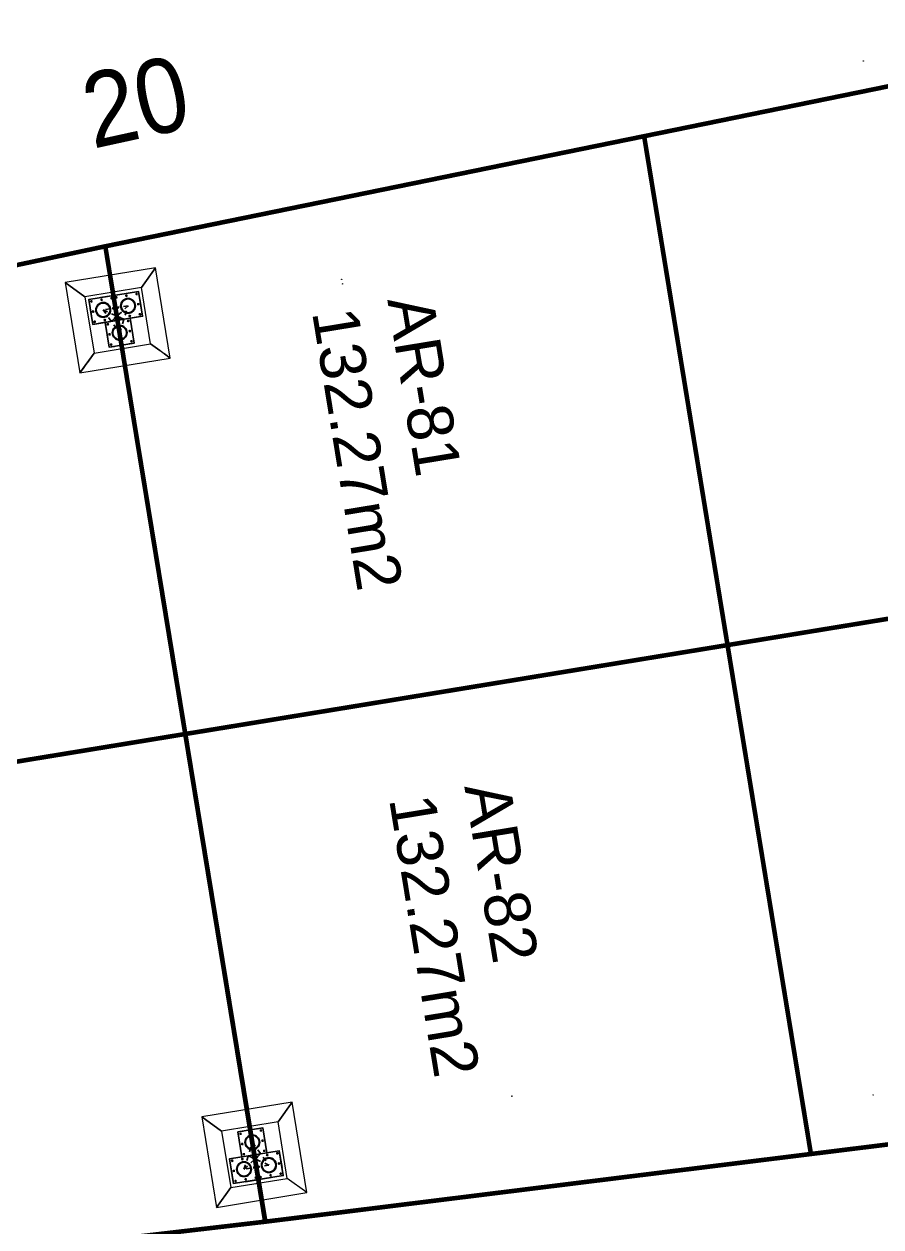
# Model space of a CAD drawing. Header units: metres. Extents: x 2 to 659295185, y -28 to 1124222152.
# Drawn here: x 655505.94 to 655524.65, y 1126416 to 1126442.26 of the extents above; entities that cross this region are included whole.
import ezdxf
from ezdxf.enums import TextEntityAlignment as Align

# ---------------------------------------------------------------- set-up
doc = ezdxf.new("R2010")
doc.units = ezdxf.units.M
doc.header["$MEASUREMENT"] = 0
for name, pattern in [('CCSM_C1_CUERPO EL$0$DASHED', [0.75, 0.5, -0.25]), ('CCSM_XREF ESTRUCTURA15$0$ACAD_ISO10W100', [18, 12, -3, 0, -3]), ('CCSM_XREF ESTRUCTURA15$0$DASHED2', [0.375, 0.25, -0.125]), ('CCSM_XREF ESTRUCTURA15$0$MITTE', [2, 1.25, -0.25, 0.25, -0.25]), ('DASHDOT', [1, 0.5, -0.25, 0, -0.25]), ('DASHED', [0.75, 0.5, -0.25])]:
    doc.linetypes.add(name, pattern=pattern)
doc.layers.get('0').update_dxf_attribs({"linetype": 'CONTINUOUS'})
for name, color, linetype in [('CCSM_C1_CUERPO BJ$0$A-LOCAL ID', 7, 'CONTINUOUS'), ('CCSM_C1_CUERPO BJ$0$ID_Nº LOCAL', 7, 'CONTINUOUS'), ('CCSM_C1_CUERPO D.dwg 19-03-12$0$A-PEDESTAL', 4, 'CONTINUOUS'), ('CCSM_C1_CUERPO EL$0$A-PROYECCIONES', 5, 'CCSM_C1_CUERPO EL$0$DASHED'), ('CCSM_XREF ESTRUCTURA15$0$A_EJES', 8, 'CCSM_XREF ESTRUCTURA15$0$ACAD_ISO10W100'), ('CCSM_XREF ESTRUCTURA15$0$A_PLANCHAS BASE', 57, 'CONTINUOUS'), ('CCSM_XREF ESTRUCTURA15$0$A_PROYECCION', 8, 'CCSM_XREF ESTRUCTURA15$0$DASHED2'), ('CCSM_XREF ESTRUCTURA15$0$PS_MIDLINE', 1, 'CCSM_XREF ESTRUCTURA15$0$MITTE'), ('CCSM_XREF ESTRUCTURA15$0$PS_SOLID', 2, 'CONTINUOUS'), ('CCSM_XREF ESTRUCTURA15$0$txt100', 2, 'CONTINUOUS'), ('CCSM_XREF KIOSKOSE$0$Kiosco General', 154, 'CONTINUOUS')]:
    doc.layers.add(name, color=color, linetype=linetype)
doc.layers.add('LOCALES ASIGNADOS', color=41, linetype='DASHDOT', lineweight=0)
doc.layers.add('PTO DE UNIÓN', color=57, linetype='CONTINUOUS', lineweight=50)
doc.styles.add('CCSM_C1_CUERPO BJ$0$ROMANS', font='romans__.ttf')
doc.styles.add('CCSM_C1_CUERPO BJ$0$sigo', font='arial.ttf', dxfattribs={"width": 0.9})
doc.styles.add('CCSM_XREF KIOSKOSE$0$Standard', font='txt')

# ---------------------------------------------------------------- blocks, each defined once
blk = doc.blocks.new('CCSM_XREF ESTRUCTURA15$0$baric')
at = {"layer": 'CCSM_XREF ESTRUCTURA15$0$A_PROYECCION'}
for p, q in [((0, 0), (550, 0)), ((275, -550), (0, 0)), ((0, 0), (412.5, -275)), ((550, 0), (137.5, -275)), ((550, 0), (275, -550))]:
    blk.add_line(p, q, dxfattribs=at)
blk = doc.blocks.new('CCSM_XREF ESTRUCTURA15$0$COLUMNAS D')
at = {"color": 7}
for p, q in [((655509.639, 1126440.585), (655509.728, 1126440.042)), ((655512.986, 1126421.87), (655512.443, 1126421.781)), ((655512.714, 1126421.825), (655512.803, 1126421.283))]:
    blk.add_line(p, q, dxfattribs=at)
for points in [[(655509.097, 1126440.496), (655510.182, 1126440.674), (655510.271, 1126440.131), (655510, 1126440.087), (655510.089, 1126439.544), (655509.546, 1126439.455), (655509.457, 1126439.998), (655509.186, 1126439.953), (655509.097, 1126440.496), (655510.182, 1126440.674)], [(655513.257, 1126421.914), (655513.346, 1126421.371), (655512.261, 1126421.194), (655512.172, 1126421.736), (655512.443, 1126421.781), (655512.354, 1126422.324), (655512.897, 1126422.413), (655512.986, 1126421.87), (655513.257, 1126421.914)]]:
    blk.add_lwpolyline(points, dxfattribs=at)
at = {"layer": 'CCSM_XREF ESTRUCTURA15$0$A_EJES'}
for p, q in [((655509.621, 1126440.531, 0), (655509.575, 1126440.524, 0)), ((655509.602, 1126440.504, 0), (655509.594, 1126440.551, 0)), ((655509.72, 1126440.547, 0), (655509.674, 1126440.54, 0)), ((655509.701, 1126440.52, 0), (655509.693, 1126440.567, 0)), ((655509.214, 1126440.236, 0), (655509.167, 1126440.229, 0)), ((655509.194, 1126440.209, 0), (655509.187, 1126440.256, 0)), ((655509.658, 1126440.309, 0), (655509.611, 1126440.302, 0)), ((655509.638, 1126440.282, 0), (655509.631, 1126440.329, 0)), ((655509.756, 1126440.325, 0), (655509.71, 1126440.318, 0)), ((655509.737, 1126440.298, 0), (655509.729, 1126440.345, 0)), ((655510.201, 1126440.398, 0), (655510.154, 1126440.391, 0)), ((655510.181, 1126440.371, 0), (655510.174, 1126440.418, 0)), ((655509.25, 1126440.014, 0), (655509.204, 1126440.007, 0)), ((655509.231, 1126439.987, 0), (655509.223, 1126440.034, 0)), ((655509.472, 1126440.051, 0), (655509.426, 1126440.043, 0)), ((655509.453, 1126440.024, 0), (655509.445, 1126440.07, 0)), ((655509.538, 1126439.96, 0), (655509.491, 1126439.953, 0)), ((655509.518, 1126439.933, 0), (655509.511, 1126439.98, 0)), ((655509.694, 1126440.087, 0), (655509.648, 1126440.08, 0)), ((655509.675, 1126440.06, 0), (655509.667, 1126440.107, 0)), ((655509.76, 1126439.997, 0), (655509.713, 1126439.989, 0)), ((655509.74, 1126439.97, 0), (655509.733, 1126440.016, 0)), ((655509.793, 1126440.103, 0), (655509.746, 1126440.096, 0)), ((655509.773, 1126440.076, 0), (655509.766, 1126440.123, 0)), ((655509.982, 1126440.033, 0), (655509.935, 1126440.025, 0)), ((655509.962, 1126440.006, 0), (655509.955, 1126440.052, 0)), ((655510.015, 1126440.14, 0), (655509.969, 1126440.132, 0)), ((655509.996, 1126440.113, 0), (655509.988, 1126440.159, 0)), ((655510.237, 1126440.176, 0), (655510.191, 1126440.169, 0)), ((655510.218, 1126440.149, 0), (655510.21, 1126440.196, 0)), ((655509.574, 1126439.738, 0), (655509.528, 1126439.731, 0)), ((655509.555, 1126439.711, 0), (655509.547, 1126439.758, 0)), ((655510.018, 1126439.811, 0), (655509.972, 1126439.803, 0)), ((655509.999, 1126439.784, 0), (655509.991, 1126439.83, 0)), ((655509.61, 1126439.516, 0), (655509.564, 1126439.509, 0)), ((655509.591, 1126439.489, 0), (655509.583, 1126439.536, 0)), ((655510.055, 1126439.589, 0), (655510.008, 1126439.581, 0)), ((655510.035, 1126439.562, 0), (655510.028, 1126439.608, 0)), ((655512.852, 1126422.378, 0), (655512.859, 1126422.332, 0)), ((655512.435, 1126422.286, 0), (655512.388, 1126422.278, 0)), ((655512.408, 1126422.305, 0), (655512.415, 1126422.259, 0)), ((655512.879, 1126422.359, 0), (655512.832, 1126422.351, 0)), ((655512.915, 1126422.137, 0), (655512.869, 1126422.129, 0)), ((655512.888, 1126422.156, 0), (655512.896, 1126422.11, 0)), ((655512.471, 1126422.064, 0), (655512.425, 1126422.056, 0)), ((655512.444, 1126422.083, 0), (655512.452, 1126422.037, 0)), ((655512.507, 1126421.842, 0), (655512.461, 1126421.834, 0)), ((655512.48, 1126421.861, 0), (655512.488, 1126421.815, 0)), ((655512.729, 1126421.878, 0), (655512.683, 1126421.871, 0)), ((655512.702, 1126421.898, 0), (655512.71, 1126421.851, 0)), ((655512.951, 1126421.915, 0), (655512.905, 1126421.907, 0)), ((655512.924, 1126421.934, 0), (655512.932, 1126421.888, 0)), ((655512.99, 1126421.844, 0), (655512.998, 1126421.797, 0)), ((655513.239, 1126421.861, 0), (655513.193, 1126421.853, 0)), ((655513.212, 1126421.88, 0), (655513.22, 1126421.834, 0)), ((655512.252, 1126421.699, 0), (655512.206, 1126421.691, 0)), ((655512.225, 1126421.718, 0), (655512.233, 1126421.672, 0)), ((655512.474, 1126421.735, 0), (655512.428, 1126421.728, 0)), ((655512.447, 1126421.755, 0), (655512.455, 1126421.708, 0)), ((655512.696, 1126421.772, 0), (655512.65, 1126421.764, 0)), ((655512.669, 1126421.791, 0), (655512.677, 1126421.745, 0)), ((655512.795, 1126421.788, 0), (655512.749, 1126421.78, 0)), ((655512.768, 1126421.807, 0), (655512.776, 1126421.761, 0)), ((655512.804, 1126421.585, 0), (655512.812, 1126421.539, 0)), ((655513.017, 1126421.824, 0), (655512.971, 1126421.817, 0)), ((655513.275, 1126421.639, 0), (655513.229, 1126421.631, 0)), ((655513.248, 1126421.658, 0), (655513.256, 1126421.612, 0)), ((655512.289, 1126421.477, 0), (655512.242, 1126421.469, 0)), ((655512.262, 1126421.496, 0), (655512.269, 1126421.45, 0)), ((655512.733, 1126421.55, 0), (655512.686, 1126421.542, 0)), ((655512.706, 1126421.569, 0), (655512.713, 1126421.523, 0)), ((655512.769, 1126421.328, 0), (655512.723, 1126421.32, 0)), ((655512.742, 1126421.347, 0), (655512.75, 1126421.301, 0)), ((655512.831, 1126421.566, 0), (655512.785, 1126421.558, 0)), ((655512.868, 1126421.344, 0), (655512.821, 1126421.336, 0)), ((655512.841, 1126421.363, 0), (655512.848, 1126421.317, 0))]:
    blk.add_line(p, q, dxfattribs=at)
at = {"layer": 'CCSM_XREF ESTRUCTURA15$0$A_PLANCHAS BASE'}
for p, q in [((655509.913, 1126440.63), (655509.355, 1126440.538)), ((655509.728, 1126440.042), (655509.639, 1126440.585)), ((655509.639, 1126440.585), (655509.728, 1126440.042)), ((655510.271, 1126440.131), (655510.21, 1126440.502)), ((655509.127, 1126440.309), (655509.186, 1126439.953)), ((655510.271, 1126440.131), (655509.186, 1126439.953)), ((655509.457, 1126439.998), (655509.546, 1126439.455)), ((655510.089, 1126439.544), (655510, 1126440.087)), ((655509.546, 1126439.455), (655509.658, 1126439.473)), ((655509.977, 1126439.525), (655510.089, 1126439.544)), ((655512.785, 1126422.394), (655512.897, 1126422.413)), ((655512.897, 1126422.413), (655512.986, 1126421.87)), ((655512.354, 1126422.324), (655512.466, 1126422.342)), ((655512.443, 1126421.781), (655512.354, 1126422.324)), ((655513.257, 1126421.914), (655512.172, 1126421.736)), ((655513.257, 1126421.914), (655513.318, 1126421.543)), ((655512.23, 1126421.38), (655512.172, 1126421.736)), ((655512.714, 1126421.825), (655512.803, 1126421.283)), ((655512.803, 1126421.283), (655512.714, 1126421.825)), ((655513.077, 1126421.327), (655512.519, 1126421.236))]:
    blk.add_line(p, q, dxfattribs=at)
at = {"layer": 'CCSM_XREF ESTRUCTURA15$0$A_PLANCHAS BASE', "extrusion": (0, 0, -1)}
for centre in [(-655509.598, 1126440.527), (-655509.697, 1126440.544), (-655509.191, 1126440.233), (-655509.635, 1126440.305), (-655509.733, 1126440.322), (-655510.177, 1126440.394), (-655509.227, 1126440.011), (-655509.449, 1126440.047), (-655509.514, 1126439.956), (-655509.671, 1126440.083), (-655509.737, 1126439.993), (-655509.77, 1126440.1), (-655509.959, 1126440.029), (-655509.992, 1126440.136), (-655510.214, 1126440.172), (-655509.551, 1126439.734), (-655509.995, 1126439.807), (-655509.587, 1126439.512), (-655510.031, 1126439.585), (-655512.855, 1126422.355), (-655512.411, 1126422.282), (-655512.892, 1126422.133), (-655512.448, 1126422.06), (-655512.484, 1126421.838), (-655512.706, 1126421.875), (-655512.928, 1126421.911), (-655513.216, 1126421.857), (-655512.229, 1126421.695), (-655512.451, 1126421.731), (-655512.673, 1126421.768), (-655512.772, 1126421.784), (-655512.808, 1126421.562), (-655512.994, 1126421.82), (-655513.252, 1126421.635), (-655512.265, 1126421.473), (-655512.709, 1126421.546), (-655512.746, 1126421.324), (-655512.845, 1126421.34)]:
    blk.add_circle(centre, 0.0135, dxfattribs=at)
at = {"layer": 'CCSM_XREF ESTRUCTURA15$0$A_PROYECCION'}
for p, q in [((655510.446, 1126439.526), (655510.877, 1126439.217)), ((655509.213, 1126439.324), (655508.903, 1126438.894))]:
    blk.add_line(p, q, dxfattribs=at)
at = {"layer": 'CCSM_XREF ESTRUCTURA15$0$PS_SOLID', "extrusion": (0, 0, -1)}
for centre, radius in [((-655509.955, 1126440.358), 0.162), ((-655509.955, 1126440.358), 0.151), ((-655509.413, 1126440.269), 0.162), ((-655509.413, 1126440.269), 0.151), ((-655509.773, 1126439.771), 0.162), ((-655509.773, 1126439.771), 0.151), ((-655512.67, 1126422.097), 0.162), ((-655512.67, 1126422.097), 0.151), ((-655512.487, 1126421.509), 0.162), ((-655512.487, 1126421.509), 0.151), ((-655513.03, 1126421.598), 0.162), ((-655513.03, 1126421.598), 0.151)]:
    blk.add_circle(centre, radius, dxfattribs=at)
at = {"layer": 'CCSM_XREF ESTRUCTURA15$0$txt100', "extrusion": (0, 0, -1), "xscale": 0.00099999999997894, "yscale": 0.00099999999997894, "zscale": -0.0009999999999789392, "rotation": 350.6915487423701}
blk.add_blockref('CCSM_XREF ESTRUCTURA15$0$baric', (-655509.955, 1126440.358), dxfattribs=at)
at = {"layer": 'CCSM_XREF ESTRUCTURA15$0$txt100', "xscale": 0.0009999999647109722, "yscale": 0.0009999999647109722, "zscale": 0.0009999999647109722, "rotation": 189.3084474079254}
blk.add_blockref('CCSM_XREF ESTRUCTURA15$0$baric', (655513.03, 1126421.598), dxfattribs=at)
blk = doc.blocks.new('CCSM_C1_CUERPO BJ$0$IDENT LOCAL')
at = {"style": 'CCSM_C1_CUERPO BJ$0$ROMANS'}
for tag, height, p in [('AREA-EXACTA', 0.5, (0.587, 0.096)), ('NºLOCAL', 0.7, (1.17, 0.119)), ('RUBRO', 0.35, (0, 0)), ('USO', 0.35, (-0.587, -0.096))]:
    blk.add_attdef(tag, text='', height=height, rotation=279.3085, dxfattribs=at).set_placement(p, align=Align.BOTTOM_CENTER)

msp = doc.modelspace()

# ---------------------------------------------------------------- hatches: boundary and pattern name
at = {"layer": 'LOCALES ASIGNADOS'}
h = msp.add_hatch(color=256, dxfattribs=at)
edge = h.paths.add_edge_path()
edge.add_line((655523.1959, 1126484.6977), (655511.4574, 1126482.7737))
edge.add_arc((492466.1192, 1099756.7687), 165221.2506, 9.306558127, 9.309002861, ccw=False)
edge.add_line((655512.5976, 1126475.8167), (655524.4397, 1126477.7575))
edge.add_arc((655211.3975, 1126425.2356), 317.4177, 9.524316, 10.79705)
h = msp.add_hatch(color=256, dxfattribs=at)
edge = h.paths.add_edge_path()
edge.add_arc((219491.1056, 1054914.3756), 441878.9229, 9.308049718, 9.309563548, ccw=False)
edge.add_line((655551.8097, 1126384.9626), (655564.5398, 1126387.0492))
edge.add_line((655564.5398, 1126387.0492), (655562.5867, 1126398.9652))
edge.add_line((655562.5867, 1126398.9652), (655552.3922, 1126397.2942))
edge.add_line((655552.3922, 1126397.2942), (655552.4569, 1126396.8995))
edge.add_line((655552.4569, 1126396.8995), (655549.9212, 1126396.4839))
h = msp.add_hatch(color=256, dxfattribs=at)
edge = h.paths.add_edge_path()
edge.add_line((655513.5683, 1126469.8955), (655525.4103, 1126471.8365))
edge.add_arc((823004.9948, 1153921.5169), 169714.1602, 189.307944851, 189.309970477)
edge.add_line((655526.3809, 1126465.9155), (655514.5388, 1126463.9745))
edge.add_line((655514.5388, 1126463.9745), (655513.5683, 1126469.8955))
h = msp.add_hatch(color=256, dxfattribs=at)
edge = h.paths.add_edge_path()
edge.add_line((655527.1552, 1126387.0016), (655538.9973, 1126388.9427))
edge.add_arc((823018.0965, 1153841.5836), 169714.1602, 189.306932041, 189.308957667, ccw=False)
edge.add_line((655538.0268, 1126394.8637), (655526.1848, 1126392.9226))
edge.add_line((655526.1848, 1126392.9226), (655527.1552, 1126387.0016))
h.paths.add_polyline_path([(655539.9677, 1126383.0216), (655538.9972, 1126388.9427), (655527.1552, 1126387.0017), (655528.1257, 1126381.0806)])

# ---------------------------------------------------------------- linework, layer by layer
at = {"layer": 'CCSM_C1_CUERPO D.dwg 19-03-12$0$A-PEDESTAL', "lineweight": 5}
for points in [[(655509.1293, 1126434.9643), (655508.8058, 1126436.938), (655506.8333, 1126436.6147), (655507.1556, 1126434.6408), (655509.1293, 1126434.9643), (655508.6986, 1126435.2737), (655508.4964, 1126436.5073), (655508.8058, 1126436.938), (655508.4964, 1126436.5073), (655507.2628, 1126436.3051), (655506.8333, 1126436.6147), (655507.2628, 1126436.3051), (655507.465, 1126435.0715), (655507.1556, 1126434.6408), (655507.465, 1126435.0715), (655508.6986, 1126435.2737)], [(655512.1138, 1126416.7472), (655511.7903, 1126418.7209), (655509.8178, 1126418.3976), (655510.1401, 1126416.4237), (655512.1138, 1126416.7472), (655511.6831, 1126417.0566), (655511.4809, 1126418.2902), (655511.7903, 1126418.7209), (655511.4809, 1126418.2902), (655510.2474, 1126418.088), (655509.8178, 1126418.3976), (655510.2474, 1126418.088), (655510.4495, 1126416.8545), (655510.1401, 1126416.4237), (655510.4495, 1126416.8545), (655511.6831, 1126417.0566)]]:
    msp.add_lwpolyline(points, dxfattribs=at)
at = {"layer": 'CCSM_C1_CUERPO EL$0$A-PROYECCIONES', "lineweight": 5}
msp.add_lwpolyline([(655418.2129, 1126420.7692, -0.0062103), (655448.1361, 1126429.2504, -0.0092237), (655497.973, 1126441.5898, -0.0058318), (655529.2922, 1126448.1525), (655528.7944, 1126451.1899, -0.0194724), (655624.9805, 1126465.907, -0.0707147)], format="xyb", dxfattribs=at)
at = {"layer": 'CCSM_XREF ESTRUCTURA15$0$PS_MIDLINE', "color": 8, "lineweight": 5}
for p, q in [((655507.8723, 1126436.2783, 4.525), (655507.8259, 1126436.2707, 4.525)), ((655507.8453, 1126436.2977, 4.525), (655507.8529, 1126436.2513, 4.525)), ((655507.971, 1126436.2945, 4.525), (655507.9246, 1126436.2869, 4.525)), ((655507.944, 1126436.3139, 4.525), (655507.9516, 1126436.2675, 4.525)), ((655508.193, 1126436.3309, 4.525), (655508.1467, 1126436.3233, 4.525)), ((655508.166, 1126436.3503, 4.525), (655508.1736, 1126436.3039, 4.525)), ((655508.4151, 1126436.3673, 4.525), (655508.3687, 1126436.3597, 4.525)), ((655508.3881, 1126436.3867, 4.525), (655508.3957, 1126436.3403, 4.525)), ((655507.4282, 1126436.2055, 4.525), (655507.3819, 1126436.1979, 4.525)), ((655507.4012, 1126436.2249, 4.525), (655507.4088, 1126436.1785, 4.525)), ((655507.6503, 1126436.2419, 4.525), (655507.6039, 1126436.2343, 4.525)), ((655507.6233, 1126436.2613, 4.525), (655507.6309, 1126436.2149, 4.525)), ((655507.9087, 1126436.0563, 4.525), (655507.8623, 1126436.0487, 4.525)), ((655507.8817, 1126436.0757, 4.525), (655507.8893, 1126436.0293, 4.525)), ((655508.0074, 1126436.0724, 4.525), (655507.961, 1126436.0648, 4.525)), ((655507.9804, 1126436.0918, 4.525), (655507.988, 1126436.0454, 4.525)), ((655508.4515, 1126436.1452, 4.525), (655508.4051, 1126436.1376, 4.525)), ((655508.4245, 1126436.1646, 4.525), (655508.4321, 1126436.1182, 4.525)), ((655507.4646, 1126435.9835, 4.525), (655507.4183, 1126435.9759, 4.525)), ((655507.4376, 1126436.0029, 4.525), (655507.4452, 1126435.9565, 4.525)), ((655507.501, 1126435.7614, 4.525), (655507.4546, 1126435.7538, 4.525)), ((655507.474, 1126435.7808, 4.525), (655507.4816, 1126435.7344, 4.525)), ((655507.7231, 1126435.7978, 4.525), (655507.6767, 1126435.7902, 4.525)), ((655507.6961, 1126435.8172, 4.525), (655507.7037, 1126435.7708, 4.525)), ((655507.9451, 1126435.8342, 4.525), (655507.8987, 1126435.8266, 4.525)), ((655507.9181, 1126435.8536, 4.525), (655507.9257, 1126435.8072, 4.525)), ((655507.9836, 1126435.763, 4.525), (655507.9912, 1126435.7166, 4.525)), ((655508.0438, 1126435.8504, 4.525), (655507.9974, 1126435.8428, 4.525)), ((655508.0168, 1126435.8698, 4.525), (655508.0244, 1126435.8234, 4.525)), ((655508.2327, 1126435.78, 4.525), (655508.1863, 1126435.7724, 4.525)), ((655508.2057, 1126435.7994, 4.525), (655508.2133, 1126435.753, 4.525)), ((655508.2658, 1126435.8868, 4.525), (655508.2194, 1126435.8792, 4.525)), ((655508.2388, 1126435.9062, 4.525), (655508.2464, 1126435.8598, 4.525)), ((655508.4879, 1126435.9232, 4.525), (655508.4415, 1126435.9156, 4.525)), ((655508.4609, 1126435.9426, 4.525), (655508.4685, 1126435.8962, 4.525)), ((655507.7886, 1126435.7072, 4.525), (655507.7422, 1126435.6996, 4.525)), ((655507.7616, 1126435.7266, 4.525), (655507.7692, 1126435.6802, 4.525)), ((655507.798, 1126435.5046, 4.525), (655507.8056, 1126435.4582, 4.525)), ((655508.0106, 1126435.7436, 4.525), (655507.9642, 1126435.736, 4.525)), ((655508.269, 1126435.558, 4.525), (655508.2227, 1126435.5504, 4.525)), ((655508.2421, 1126435.5774, 4.525), (655508.2497, 1126435.531, 4.525)), ((655507.825, 1126435.4852, 4.525), (655507.7786, 1126435.4776, 4.525)), ((655507.8614, 1126435.2632, 4.525), (655507.815, 1126435.2556, 4.525)), ((655507.8344, 1126435.2826, 4.525), (655507.842, 1126435.2362, 4.525)), ((655508.0834, 1126435.2996, 4.525), (655508.037, 1126435.292, 4.525)), ((655508.0564, 1126435.3189, 4.525), (655508.064, 1126435.2726, 4.525)), ((655508.3054, 1126435.336, 4.525), (655508.2591, 1126435.3284, 4.525)), ((655508.2784, 1126435.3553, 4.525), (655508.2861, 1126435.309, 4.525)), ((655510.6855, 1126418.0331, 4.525), (655510.6391, 1126418.0255, 4.525)), ((655510.6585, 1126418.0525, 4.525), (655510.6661, 1126418.0061, 4.525)), ((655510.9075, 1126418.0695, 4.525), (655510.8612, 1126418.0619, 4.525)), ((655510.8805, 1126418.0889, 4.525), (655510.8882, 1126418.0425, 4.525)), ((655511.1296, 1126418.1059, 4.525), (655511.0832, 1126418.0983, 4.525)), ((655511.1026, 1126418.1253, 4.525), (655511.1102, 1126418.0789, 4.525)), ((655511.139, 1126417.9033, 4.525), (655511.1466, 1126417.8569, 4.525)), ((655510.7219, 1126417.8111, 4.525), (655510.6755, 1126417.8035, 4.525)), ((655510.6949, 1126417.8305, 4.525), (655510.7025, 1126417.7841, 4.525)), ((655510.9533, 1126417.6448, 4.525), (655510.9609, 1126417.5985, 4.525)), ((655511.166, 1126417.8839, 4.525), (655511.1196, 1126417.8763, 4.525)), ((655511.2024, 1126417.6619, 4.525), (655511.156, 1126417.6542, 4.525)), ((655511.1754, 1126417.6812, 4.525), (655511.183, 1126417.6349, 4.525)), ((655510.5031, 1126417.4459, 4.525), (655510.4567, 1126417.4383, 4.525)), ((655510.4761, 1126417.4653, 4.525), (655510.4837, 1126417.4189, 4.525)), ((655510.7251, 1126417.4823, 4.525), (655510.6787, 1126417.4747, 4.525)), ((655510.6981, 1126417.5017, 4.525), (655510.7057, 1126417.4553, 4.525)), ((655510.7583, 1126417.5891, 4.525), (655510.7119, 1126417.5815, 4.525)), ((655510.7313, 1126417.6085, 4.525), (655510.7389, 1126417.5621, 4.525)), ((655510.9472, 1126417.5187, 4.525), (655510.9008, 1126417.5111, 4.525)), ((655510.9202, 1126417.5381, 4.525), (655510.9278, 1126417.4917, 4.525)), ((655510.9803, 1126417.6255, 4.525), (655510.9339, 1126417.6179, 4.525)), ((655511.0458, 1126417.5349, 4.525), (655510.9995, 1126417.5273, 4.525)), ((655511.0189, 1126417.5543, 4.525), (655511.0265, 1126417.5079, 4.525)), ((655511.2679, 1126417.5713, 4.525), (655511.2215, 1126417.5637, 4.525)), ((655511.2409, 1126417.5906, 4.525), (655511.2485, 1126417.5443, 4.525)), ((655511.4899, 1126417.6076, 4.525), (655511.4435, 1126417.6, 4.525)), ((655511.4629, 1126417.627, 4.525), (655511.4705, 1126417.5807, 4.525)), ((655511.5263, 1126417.3856, 4.525), (655511.4799, 1126417.378, 4.525)), ((655511.4993, 1126417.405, 4.525), (655511.5069, 1126417.3586, 4.525)), ((655510.5395, 1126417.2239, 4.525), (655510.4931, 1126417.2163, 4.525)), ((655510.5125, 1126417.2433, 4.525), (655510.5201, 1126417.1969, 4.525)), ((655510.9836, 1126417.2966, 4.525), (655510.9372, 1126417.289, 4.525)), ((655510.9566, 1126417.316, 4.525), (655510.9642, 1126417.2697, 4.525)), ((655511.0822, 1126417.3128, 4.525), (655511.0359, 1126417.3052, 4.525)), ((655511.0552, 1126417.3322, 4.525), (655511.0628, 1126417.2858, 4.525)), ((655511.0916, 1126417.1102, 4.525), (655511.0992, 1126417.0638, 4.525)), ((655511.3407, 1126417.1272, 4.525), (655511.2943, 1126417.1196, 4.525)), ((655511.3137, 1126417.1466, 4.525), (655511.3213, 1126417.1002, 4.525)), ((655511.5627, 1126417.1636, 4.525), (655511.5163, 1126417.156, 4.525)), ((655511.5357, 1126417.183, 4.525), (655511.5433, 1126417.1366, 4.525)), ((655510.5759, 1126417.0018, 4.525), (655510.5295, 1126416.9942, 4.525)), ((655510.5489, 1126417.0212, 4.525), (655510.5565, 1126416.9748, 4.525)), ((655510.7979, 1126417.0382, 4.525), (655510.7515, 1126417.0306, 4.525)), ((655510.7709, 1126417.0576, 4.525), (655510.7785, 1126417.0112, 4.525)), ((655511.0199, 1126417.0746, 4.525), (655510.9736, 1126417.067, 4.525)), ((655510.993, 1126417.094, 4.525), (655511.0006, 1126417.0476, 4.525)), ((655511.1186, 1126417.0908, 4.525), (655511.0723, 1126417.0832, 4.525))]:
    msp.add_line(p, q, dxfattribs=at)
at = {"layer": 'CCSM_XREF ESTRUCTURA15$0$PS_SOLID', "color": 8, "lineweight": 5}
for p, q in [((655507.3476, 1126436.243), (655507.8904, 1126436.3319)), ((655507.8904, 1126436.3319), (655508.4331, 1126436.4209)), ((655507.9793, 1126435.7892), (655507.8904, 1126436.3319)), ((655507.8904, 1126436.3319), (655507.9793, 1126435.7892)), ((655508.4331, 1126436.4209), (655508.5221, 1126435.8781)), ((655507.4366, 1126435.7002), (655507.3476, 1126436.243)), ((655507.9793, 1126435.7892), (655507.4366, 1126435.7002)), ((655507.708, 1126435.7447), (655508.2507, 1126435.8337)), ((655508.5221, 1126435.8781), (655507.9793, 1126435.7892)), ((655508.2507, 1126435.8337), (655508.3397, 1126435.2909)), ((655507.7969, 1126435.2019), (655507.708, 1126435.7447)), ((655508.3397, 1126435.2909), (655507.7969, 1126435.2019)), ((655510.6049, 1126418.0706), (655511.1476, 1126418.1596)), ((655511.1476, 1126418.1596), (655511.2366, 1126417.6168)), ((655510.6938, 1126417.5278), (655510.6049, 1126418.0706)), ((655510.9652, 1126417.5723), (655511.508, 1126417.6613)), ((655511.508, 1126417.6613), (655511.5969, 1126417.1185)), ((655510.4225, 1126417.4834), (655510.9652, 1126417.5723)), ((655510.5114, 1126416.9406), (655510.4225, 1126417.4834)), ((655511.2366, 1126417.6168), (655510.6938, 1126417.5278)), ((655510.9652, 1126417.5723), (655511.0542, 1126417.0296)), ((655511.0542, 1126417.0296), (655510.9652, 1126417.5723)), ((655511.5969, 1126417.1185), (655511.0542, 1126417.0296)), ((655511.0542, 1126417.0296), (655510.5114, 1126416.9406))]:
    msp.add_line(p, q, dxfattribs=at)
at = {"layer": 'CCSM_XREF ESTRUCTURA15$0$PS_SOLID', "color": 8, "lineweight": 5, "extrusion": (0, 0, -1)}
for centre, radius in [((-655507.8491, 1126436.2745), 0.0135), ((-655507.9478, 1126436.2907), 0.0135), ((-655508.1698, 1126436.3271), 0.0135), ((-655508.3919, 1126436.3635), 0.0135), ((-655507.405, 1126436.2017), 0.0135), ((-655507.6635, 1126436.0161), 0.162), ((-655507.6635, 1126436.0161), 0.151), ((-655507.6271, 1126436.2381), 0.0135), ((-655507.8855, 1126436.0525), 0.0135), ((-655507.9842, 1126436.0686), 0.0135), ((-655508.2062, 1126436.105), 0.162), ((-655508.2062, 1126436.105), 0.151), ((-655508.4283, 1126436.1414), 0.0135), ((-655507.4414, 1126435.9797), 0.0135), ((-655507.4778, 1126435.7576), 0.0135), ((-655507.6999, 1126435.794), 0.0135), ((-655507.9219, 1126435.8304), 0.0135), ((-655507.9874, 1126435.7398), 0.0135), ((-655508.0206, 1126435.8466), 0.0135), ((-655508.2095, 1126435.7762), 0.0135), ((-655508.2426, 1126435.883), 0.0135), ((-655508.4647, 1126435.9194), 0.0135), ((-655507.7654, 1126435.7034), 0.0135), ((-655507.8018, 1126435.4814), 0.0135), ((-655508.0238, 1126435.5178), 0.162), ((-655508.0238, 1126435.5178), 0.151), ((-655508.2459, 1126435.5542), 0.0135), ((-655507.8382, 1126435.2594), 0.0135), ((-655508.0602, 1126435.2958), 0.0135), ((-655508.2823, 1126435.3322), 0.0135), ((-655510.6623, 1126418.0293), 0.0135), ((-655510.9207, 1126417.8437), 0.162), ((-655510.9207, 1126417.8437), 0.151), ((-655510.8844, 1126418.0657), 0.0135), ((-655511.1064, 1126418.1021), 0.0135), ((-655510.6987, 1126417.8073), 0.0135), ((-655510.9571, 1126417.6217), 0.0135), ((-655511.1428, 1126417.8801), 0.0135), ((-655511.1792, 1126417.658), 0.0135), ((-655510.4799, 1126417.4421), 0.0135), ((-655510.7383, 1126417.2565), 0.162), ((-655510.7383, 1126417.2565), 0.151), ((-655510.7019, 1126417.4785), 0.0135), ((-655510.7351, 1126417.5853), 0.0135), ((-655510.924, 1126417.5149), 0.0135), ((-655511.0227, 1126417.5311), 0.0135), ((-655511.2811, 1126417.3454), 0.162), ((-655511.2811, 1126417.3454), 0.151), ((-655511.2447, 1126417.5675), 0.0135), ((-655511.4667, 1126417.6038), 0.0135), ((-655511.5031, 1126417.3818), 0.0135), ((-655510.5163, 1126417.2201), 0.0135), ((-655510.9604, 1126417.2928), 0.0135), ((-655511.059, 1126417.309), 0.0135), ((-655511.3175, 1126417.1234), 0.0135), ((-655511.5395, 1126417.1598), 0.0135), ((-655510.5527, 1126416.998), 0.0135), ((-655510.7747, 1126417.0344), 0.0135), ((-655510.9968, 1126417.0708), 0.0135), ((-655511.0954, 1126417.087), 0.0135)]:
    msp.add_circle(centre, radius, dxfattribs=at)
at = {"layer": 'CCSM_XREF KIOSKOSE$0$Kiosco General', "linetype": 'DASHED', "lineweight": 5, "const_width": 0.1}
for points in [[(655532.2271, 1126442.4135), (655519.4759, 1126439.8085), (655521.297, 1126428.6984), (655534.1306, 1126430.8019)], [(655519.4759, 1126439.8085), (655507.7098, 1126437.4048), (655509.4573, 1126426.7577), (655521.297, 1126428.6984)], [(655507.7098, 1126437.4048), (655495.9577, 1126434.9148), (655497.6141, 1126424.8166), (655509.455, 1126426.7574)], [(655534.1306, 1126430.8019), (655521.297, 1126428.6984), (655523.118, 1126417.5882), (655536.034, 1126419.1903)], [(655521.297, 1126428.6984), (655509.4573, 1126426.7577), (655511.2048, 1126416.1106), (655523.118, 1126417.5882)], [(655509.455, 1126426.7574), (655497.6141, 1126424.8166), (655499.2705, 1126414.7183), (655511.2001, 1126416.1102)]]:
    msp.add_lwpolyline(points, close=True, dxfattribs=at)
at = {"layer": 'PTO DE UNIÓN', "lineweight": 5}
for centre in [(655524.2644, 1126441.4517), (655512.8703, 1126436.6832), (655512.8863, 1126436.5856), (655516.5873, 1126418.8512), (655524.4766, 1126418.8736)]:
    msp.add_circle(centre, 0.004, dxfattribs=at)

# ---------------------------------------------------------------- block references
at = {"color": 30, "lineweight": 5}
msp.add_blockref('CCSM_XREF ESTRUCTURA15$0$COLUMNAS D', (-1.7491, -4.253), dxfattribs=at)
at = {"layer": 'CCSM_C1_CUERPO BJ$0$A-LOCAL ID', "lineweight": 5}
ref = msp.add_blockref('CCSM_C1_CUERPO BJ$0$IDENT LOCAL', (655501.0809, 1126442.0205), dxfattribs=dict(at, xscale=-1.250000000031891, yscale=1.25, zscale=1.25, rotation=192.3231612529098))
ref.add_attrib('NºLOCAL', 'P A S I L L O   20', dxfattribs={"layer": 'CCSM_C1_CUERPO BJ$0$ID_Nº LOCAL', "height": 1.625, "rotation": 12.32316, "style": 'CCSM_C1_CUERPO BJ$0$sigo', "width": 0.9}).set_placement((655501.9935, 1126437.8433), align=Align.BOTTOM_CENTER)
at = {"layer": 'CCSM_XREF ESTRUCTURA15$0$txt100', "color": 8, "lineweight": 5, "extrusion": (0, 0, -1), "xscale": 0.001000000117253543, "yscale": 0.001000000117253543, "zscale": -0.001, "rotation": 350.6915405064135}
msp.add_blockref('CCSM_XREF ESTRUCTURA15$0$baric', (-655508.2062, 1126436.105), dxfattribs=at)
at = {"layer": 'CCSM_XREF ESTRUCTURA15$0$txt100', "color": 8, "lineweight": 5, "xscale": 0.001000000117253543, "yscale": 0.001000000117253543, "zscale": 0.001000000117253543, "rotation": 189.3084594935865}
msp.add_blockref('CCSM_XREF ESTRUCTURA15$0$baric', (655511.2811, 1126417.3454), dxfattribs=at)

# ---------------------------------------------------------------- texts
at = {"layer": 'CCSM_XREF KIOSKOSE$0$Kiosco General', "lineweight": 5, "char_height": 0.4, "attachment_point": 1, "rotation": 279.308, "style": 'CCSM_XREF KIOSKOSE$0$Standard'}
for s, insert in [('\\pt2.6;{\\fArial|b0|i0|c0|p34;\\H2.5x;AR-81\\P132.27m2}', (655514.8535, 1126436.4001)), ('\\pt2.6;{\\fArial|b0|i0|c0|p34;\\H2.5x;AR-82\\P132.27m2}', (655516.5349, 1126425.7733))]:
    msp.add_mtext_dynamic_manual_height_columns(s, width=7.561207, gutter_width=1, heights=[0], dxfattribs=dict(at, insert=insert))

doc.saveas('drawing.dxf')
